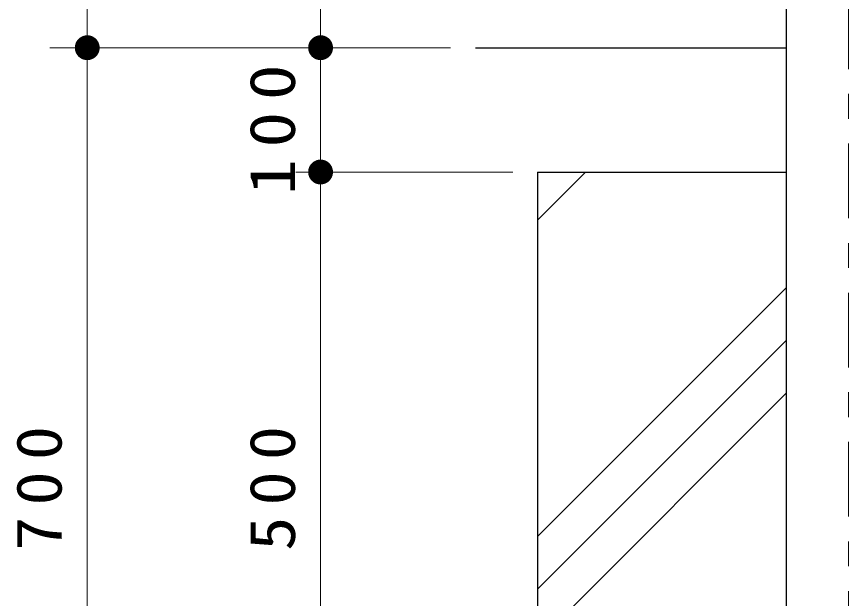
# Model space of a CAD drawing. Units: millimetres on the paper, scale 1:20. Extents: x -365 to 0, y -26 to 257.
# Drawn here: x -126.56 to -93.11, y 82.82 to 106.22 of the extents above; entities that cross this region are included whole.
import ezdxf

# ---------------------------------------------------------------- set-up
doc = ezdxf.new("R2010")
doc.units = ezdxf.units.MM
doc.linetypes.add('USER2', pattern=[6, 3, -1, 1, -1])
doc.layers.add('1_20', color=7, linetype='Continuous', lineweight=13)
doc.styles.add('ＭＳ ゴシック', font='')
doc.styles.get('ＭＳ ゴシック').set_extended_font_data('MS Gothic')

# ---------------------------------------------------------------- blocks, each defined once
blk = doc.blocks.new('filled_dot')
at = {"color": 0, "linetype": 'Continuous', "lineweight": -2, "const_width": 1.25}
blk.add_lwpolyline([(-0.625, 0, 1), (0.625, 0, 1)], format="xyb", close=True, dxfattribs=at)

msp = doc.modelspace()

# ---------------------------------------------------------------- linework, layer by layer
at = {"layer": '1_20', "linetype": 'USER2'}
msp.add_line((-93.105, 197.115), (-93.105, 66.631), dxfattribs=at)
at = {"layer": '1_20'}
for p, q in [((-123.722, 101.973), (-123.722, 196.473)), ((-114.336, 104.973), (-114.336, 111.857)), ((-109.442, 104.973), (-125.222, 104.973)), ((-109.105, 104.973), (-124.722, 104.973)), ((-123.722, 69.971), (-123.722, 104.973)), ((-109.105, 104.973), (-115.336, 104.973)), ((-114.336, 99.973), (-114.336, 104.973)), ((-106.605, 99.973), (-115.336, 99.973)), ((-114.336, 74.971), (-114.336, 99.973)), ((-105.605, 98.042), (-103.674, 99.973)), ((-105.605, 85.314), (-95.605, 95.314)), ((-105.605, 83.193), (-95.605, 93.193)), ((-105.605, 81.071), (-95.605, 91.071))]:
    msp.add_line(p, q, dxfattribs=at)
at = {"layer": '1_20', "lineweight": 25}
for p, q in [((-95.605, 107.473), (-95.605, 74.971)), ((-108.105, 104.973), (-95.605, 104.973)), ((-105.605, 99.973), (-95.605, 99.973)), ((-105.605, 99.973), (-105.605, 74.971))]:
    msp.add_line(p, q, dxfattribs=at)

# ---------------------------------------------------------------- block references
at = {"layer": '1_20', "xscale": 0.4, "yscale": 0.4}
for p, rotation in [((-123.722, 104.973), 270), ((-123.722, 104.973), 270), ((-114.336, 104.973), 270), ((-114.336, 104.973), 90), ((-114.336, 99.973), 90), ((-114.336, 99.973), 270)]:
    msp.add_blockref('filled_dot', p, dxfattribs=dict(at, rotation=rotation))

# ---------------------------------------------------------------- texts
at = {"layer": '1_20', "char_height": 1.833, "attachment_point": 8, "rotation": 90, "style": 'ＭＳ ゴシック'}
for s, insert in [('\\T1.33;\\W1.15;100', (-115.336, 101.912)), ('\\T1.33;\\W1.1;700', (-124.722, 87.472)), ('\\T1.33;\\W1.1;500', (-115.336, 87.472))]:
    msp.add_mtext(s, dxfattribs=dict(at, insert=insert))

doc.saveas('drawing.dxf')
